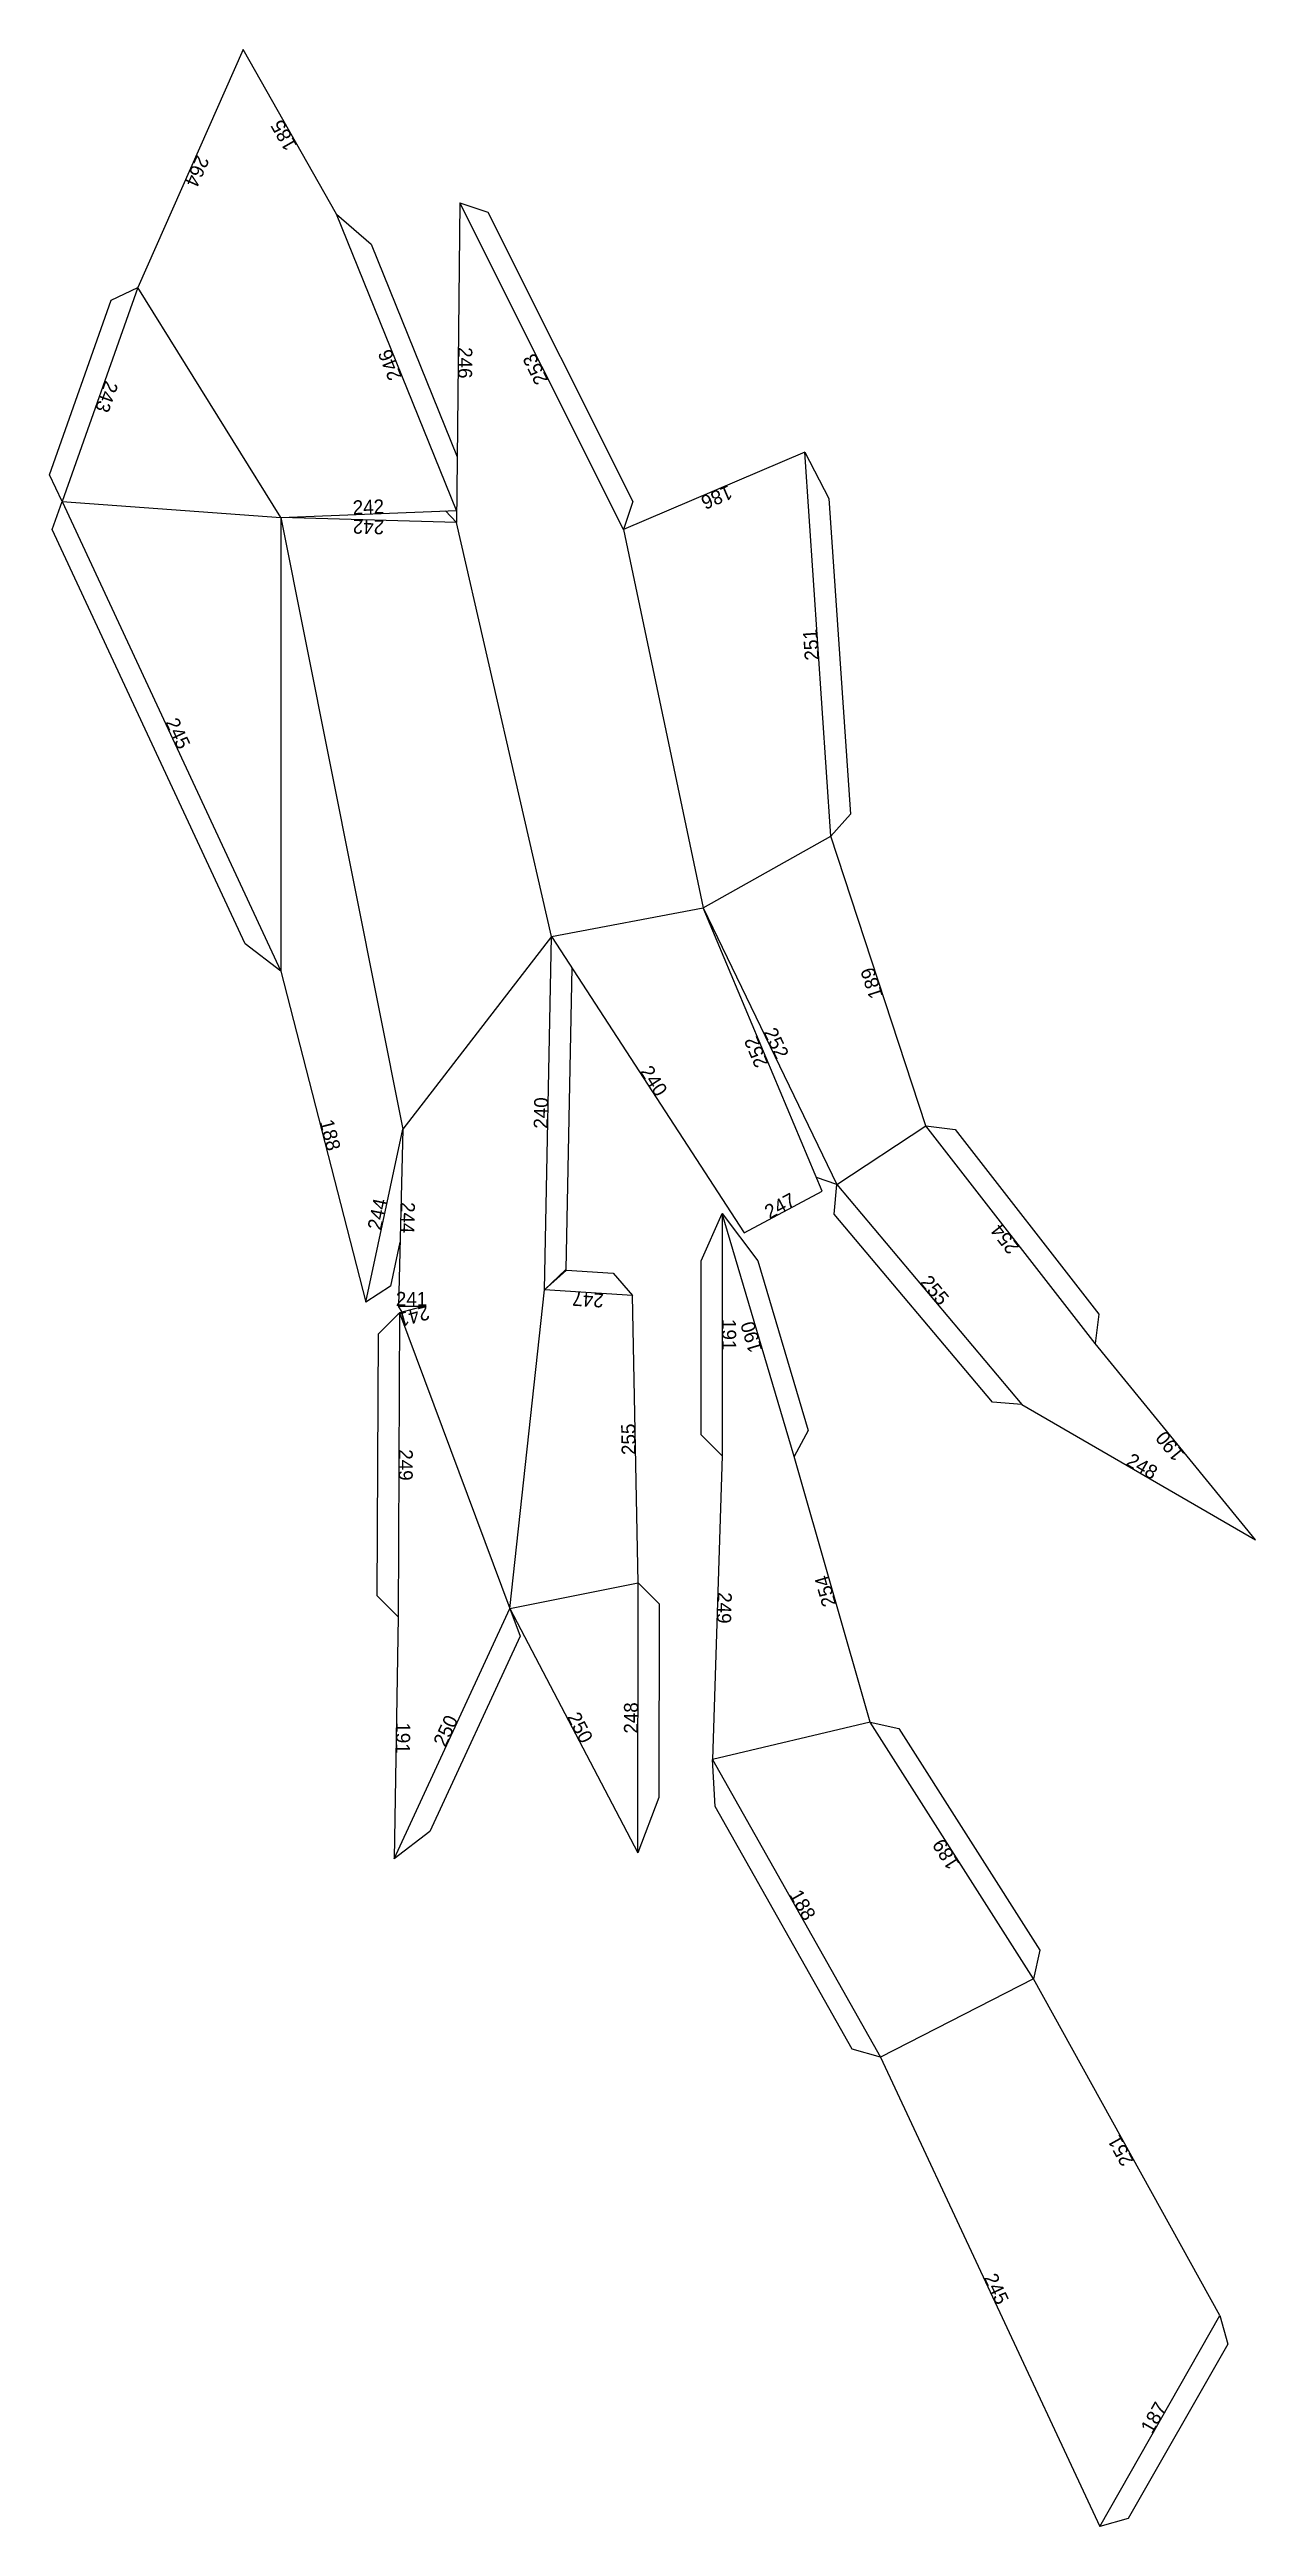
# Model space of a CAD drawing. Extents: x 902 to 1191, y 3 to 595.
import ezdxf
from ezdxf.enums import TextEntityAlignment as Align

# ---------------------------------------------------------------- set-up
doc = ezdxf.new("R2010")
doc.units = 0

msp = doc.modelspace()

# ---------------------------------------------------------------- linework, layer by layer
at = {"layer": 'CutLine', "color": 8, "linetype": 'CONTINUOUS'}
for p, q in [((948.717385, 595.377277), (923.543488, 538.503964)), ((971.027152, 555.976222), (948.717385, 595.377277)), ((1000.553046, 558.690237), (999.712126, 482.295576)), ((1000.553046, 558.690237), (1007.262598, 556.458218)), ((971.027152, 555.976222), (979.308023, 548.846435)), ((1007.262598, 556.458218), (1041.881042, 487.325657)), ((979.308023, 548.846435), (999.885235, 498.021895)), ((902.379281, 493.677277), (917.162061, 535.458083)), ((917.162061, 535.458083), (923.543488, 538.503964)), ((1083.040479, 499.070762), (1039.649023, 480.616105)), ((1083.040479, 499.070762), (1088.804557, 488.070025)), ((905.425162, 487.29585), (902.379281, 493.677277)), ((903.005236, 480.651758), (905.425162, 487.29585)), ((1041.881042, 487.325657), (1039.649023, 480.616105)), ((1088.804557, 488.070025), (1093.966908, 412.59161)), ((949.192521, 381.545236), (903.005236, 480.651758)), ((957.75185, 483.521987), (999.698046, 485.160749)), ((997.105227, 485.059452), (999.712126, 482.295576)), ((999.744882, 485.27131), (999.698046, 485.160749)), ((1093.966908, 412.59161), (1089.31974, 407.262085)), ((1111.970248, 338.044082), (1089.31974, 407.262085)), ((1087.233998, 322.413816), (1058.720519, 390.19381)), ((957.75185, 375.015685), (949.192521, 381.545236)), ((1022.499332, 383.327105), (1068.563032, 312.448304)), ((957.75185, 375.015685), (978.047065, 295.872275)), ((1027.346251, 375.869089), (1025.854777, 303.708707)), ((1111.970248, 338.044082), (1118.98705, 337.16973)), ((986.865937, 337.2454), (985.847695, 294.95508)), ((1118.98705, 337.16973), (1153.393509, 292.968038)), ((1068.563032, 312.448304), (1087.233998, 322.413816)), ((1090.702081, 323.979569), (1085.866102, 325.665471)), ((1090.09651, 316.934479), (1090.702081, 323.979569)), ((1058.266998, 305.761357), (1063.26277, 317.048439)), ((1063.26277, 317.048439), (1071.819906, 305.771878)), ((1127.939095, 271.974487), (1090.09651, 316.934479)), ((986.214924, 310.207101), (983.979563, 299.720061)), ((1025.854777, 303.708707), (1020.752523, 298.813097)), ((1020.752523, 298.813097), (1026.054651, 303.491498)), ((1026.054651, 303.491498), (1037.19695, 302.795166)), ((1037.19695, 302.795166), (1041.87535, 297.493038)), ((1058.282586, 264.144321), (1058.266998, 305.761357)), ((1071.819906, 305.771878), (1083.856559, 265.159727)), ((983.979563, 299.720061), (978.047065, 295.872275)), ((1043.197988, 228.739594), (1041.87535, 297.493038)), ((981.049472, 288.315072), (986.071742, 293.292702)), ((986.768809, 293.484278), (985.847695, 294.95508)), ((992.114183, 294.95336), (986.071742, 293.292702)), ((1153.393509, 292.968038), (1152.519157, 285.951236)), ((980.769773, 225.659805), (981.049472, 288.315072)), ((1190.861695, 239.021408), (1152.519157, 285.951236)), ((1134.984185, 271.368917), (1127.939095, 271.974487)), ((1134.984185, 271.368917), (1190.861695, 239.021408)), ((1063.284458, 259.146194), (1058.282586, 264.144321)), ((1083.856559, 265.159727), (1080.483491, 258.945033)), ((1063.284458, 259.146194), (1061.00595, 186.526039)), ((1098.665943, 195.484202), (1080.483491, 258.945033)), ((985.747403, 220.637534), (980.769773, 225.659805)), ((1043.197988, 228.739594), (1048.191841, 223.733455)), ((985.747403, 220.637534), (984.809655, 162.74288)), ((1012.511396, 222.628839), (1014.950234, 215.991666)), ((1012.511396, 222.628839), (1043.118665, 164.174501)), ((1048.191841, 223.733455), (1048.134931, 177.411663)), ((1014.950234, 215.991666), (993.344733, 169.284631)), ((1098.665943, 195.484202), (1105.568964, 193.951785)), ((1105.568964, 193.951785), (1139.312351, 140.952109)), ((1061.597436, 175.302587), (1061.00595, 186.526039)), ((1048.134931, 177.411663), (1043.118665, 164.174501)), ((1094.343312, 117.264554), (1061.597436, 175.302587)), ((993.344733, 169.284631), (984.809655, 162.74288)), ((1139.312351, 140.952109), (1137.779934, 134.049088)), ((1182.369543, 53.550461), (1137.779934, 134.049088)), ((1101.154971, 115.366844), (1094.343312, 117.264554)), ((1101.154971, 115.366844), (1153.603027, 3.143319)), ((1182.369543, 53.550461), (1184.233898, 46.729598)), ((1184.233898, 46.729598), (1160.42389, 5.007674)), ((1160.42389, 5.007674), (1153.603027, 3.143319))]:
    msp.add_line(p, q, dxfattribs=at)
at = {"layer": 'MountainLine', "color": 5, "linetype": 'CONTINUOUS'}
for p, q in [((923.543488, 538.503964), (905.425162, 487.29585)), ((957.75185, 483.521987), (957.75185, 375.015685)), ((1090.702081, 323.979569), (1111.970248, 338.044082)), ((985.847695, 294.95508), (992.114183, 294.95336)), ((1098.665943, 195.484202), (1061.00595, 186.526039)), ((1137.779934, 134.049088), (1101.154971, 115.366844)), ((1153.603027, 3.143319), (1182.369543, 53.550461))]:
    msp.add_line(p, q, dxfattribs=at)
at = {"layer": 'ValleyLine', "color": 1, "linetype": 'CONTINUOUS'}
for p, q in [((1039.649023, 480.616105), (1000.553046, 558.690237)), ((999.698046, 485.160749), (971.027152, 555.976222)), ((957.75185, 483.521987), (923.543488, 538.503964)), ((1089.31974, 407.262085), (1083.040479, 499.070762)), ((905.425162, 487.29585), (957.75185, 483.521987)), ((905.425162, 487.29585), (957.75185, 375.015685)), ((957.75185, 483.521987), (986.865937, 337.2454)), ((999.712126, 482.295576), (957.75185, 483.521987)), ((1022.499332, 383.327105), (999.712126, 482.295576)), ((1039.649023, 480.616105), (1058.720519, 390.19381)), ((1058.720519, 390.19381), (1089.31974, 407.262085)), ((1022.499332, 383.327105), (1058.720519, 390.19381)), ((1058.720519, 390.19381), (1090.702081, 323.979569)), ((1022.499332, 383.327105), (986.865937, 337.2454)), ((1020.752523, 298.813097), (1022.499332, 383.327105)), ((1152.519157, 285.951236), (1111.970248, 338.044082)), ((978.047065, 295.872275), (986.865937, 337.2454)), ((1090.702081, 323.979569), (1134.984185, 271.368917)), ((1080.483491, 258.945033), (1063.26277, 317.048439)), ((1063.26277, 317.048439), (1063.284458, 259.146194)), ((1012.511396, 222.628839), (1020.752523, 298.813097)), ((1041.87535, 297.493038), (1020.752523, 298.813097)), ((986.071742, 293.292702), (985.747403, 220.637534)), ((986.071742, 293.292702), (1012.511396, 222.628839)), ((1012.511396, 222.628839), (1043.197988, 228.739594)), ((1043.118665, 164.174501), (1043.197988, 228.739594)), ((984.809655, 162.74288), (1012.511396, 222.628839)), ((1137.779934, 134.049088), (1098.665943, 195.484202)), ((1061.00595, 186.526039), (1101.154971, 115.366844))]:
    msp.add_line(p, q, dxfattribs=at)

# ---------------------------------------------------------------- texts
at = {"layer": 'Edge ID'}
for s, rotation, p in [('185', 119.519518, (959.872269, 575.676749)), ('264', 246.124329, (936.130437, 566.94062)), ('246', 112.041432, (985.362599, 520.568485)), ('246', 269.369338, (1000.132586, 520.492907)), ('253', 116.599627, (1020.101034, 519.653171)), ('243', 250.51533, (914.484325, 512.899907)), ('242', 2.237305, (978.724948, 484.341368)), ('186', 203.040352, (1061.344751, 489.843434)), ('242', 178.325841, (978.731988, 482.908782)), ('251', 93.912655, (1086.18011, 453.166424)), ('245', -65.012749, (931.588506, 431.155767)), ('189', 108.119874, (1100.644994, 372.653083)), ('252', -64.219399, (1074.7113, 357.086689)), ('252', 112.815366, (1072.977259, 356.303813)), ('240', -56.980406, (1045.531182, 347.887705)), ('240', 88.81593, (1021.625927, 341.070101)), ('188', -75.617224, (967.899457, 335.44398)), ('244', 77.96722, (982.456501, 316.558838)), ('247', 28.090794, (1077.898515, 317.43106)), ('244', 268.620732, (986.356816, 316.10024)), ('254', 127.897079, (1132.244702, 311.997659)), ('255', -49.91286, (1112.843133, 297.674243)), ('241', -0.015731, (988.980939, 294.95422)), ('247', 176.423983, (1031.313937, 298.153067)), ('241', 195.367321, (989.092963, 294.123031)), ('191', -89.978539, (1063.273614, 288.097317)), ('190', 106.508801, (1071.873131, 287.996736)), ('255', 91.102086, (1042.536669, 263.116316)), ('190', 129.249458, (1171.690426, 262.486322)), ('249', 269.744228, (985.909572, 256.965118)), ('248', -30.066564, (1162.92294, 255.195163)), ('249', 268.202895, (1062.145204, 222.836117)), ('254', 105.987778, (1089.574717, 227.214618)), ('250', 65.175924, (998.660526, 192.685859)), ('250', -62.363001, (1027.81503, 193.40167)), ('248', 89.929608, (1043.158326, 196.457047)), ('191', 269.072034, (985.278529, 191.690207)), ('189', 122.483748, (1118.222938, 164.766645)), ('188', -60.567696, (1081.080461, 150.946441)), ('251', 118.982842, (1160.074738, 93.799775)), ('245', -64.9508, (1127.378999, 59.255081)), ('187', 60.287317, (1167.986285, 28.34689))]:
    msp.add_text(s, height=3.36, rotation=rotation, dxfattribs=at).set_placement(p, align=Align.CENTER)

doc.saveas('drawing.dxf')
